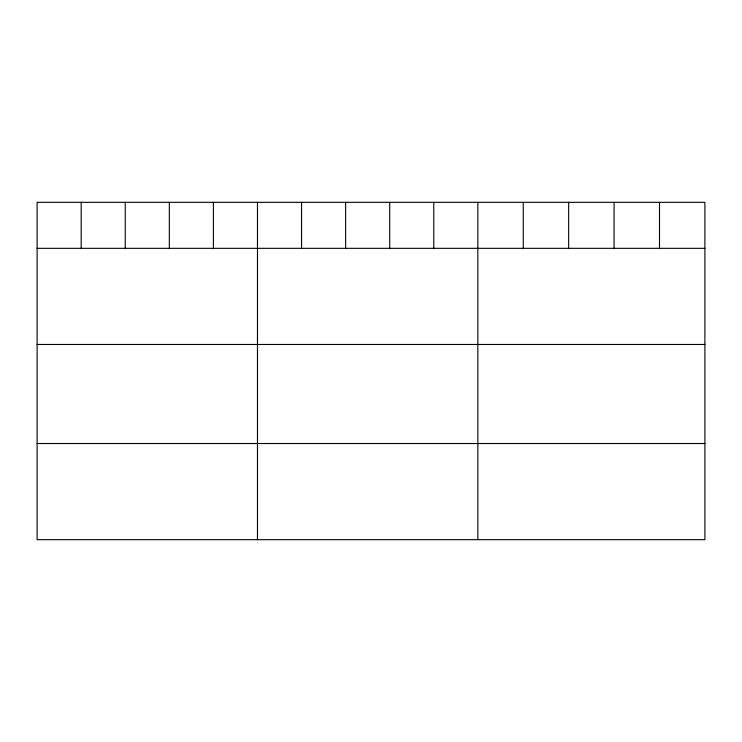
<?xml version="1.0" encoding="UTF-8"?>
<svg xmlns="http://www.w3.org/2000/svg" width="742" height="742" viewBox="0 0 742 742"><rect width="100%" height="100%" fill="white"/><g stroke="black" fill="none" stroke-linecap="round" stroke-linejoin="round"><path stroke-width="1.11" d="M704.9 248.329L704.9 539.666L37.1 539.666L37.1 202.334L704.9 202.334L704.9 248.329L37.1 248.329M37.1 344.474L704.9 344.474M37.1 443.521L704.9 443.521M659.49 202.334L659.49 248.329M614.079 202.334L614.079 248.329M568.669 202.334L568.669 248.329M523.258 202.334L523.258 248.329M477.848 202.334L477.848 539.666M433.773 202.334L433.773 248.329M389.698 202.334L389.698 248.329M345.624 202.334L345.624 248.329M301.549 202.334L301.549 248.329M257.474 202.334L257.474 539.666M213.399 202.334L213.399 248.329M169.324 202.334L169.324 248.329M125.25 202.334L125.25 248.329M81.175 202.334L81.175 248.329"/></g></svg>
